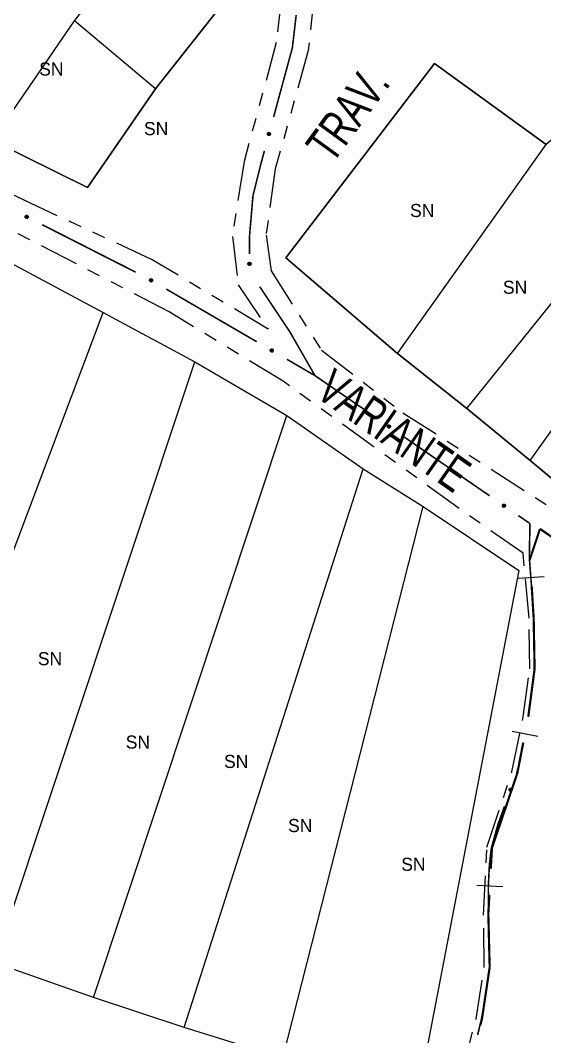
# Model space of a CAD drawing. Extents: x 207981 to 210201, y 4876477 to 4878908.
# Drawn here: x 209781.1 to 209841.1, y 4877011 to 4877127.4 of the extents above; entities that cross this region are included whole.
import ezdxf
from ezdxf.enums import TextEntityAlignment as Align

# ---------------------------------------------------------------- set-up
doc = ezdxf.new("R2010")
doc.units = 0
doc.header["$LTSCALE"] = 1.5
doc.header["$MEASUREMENT"] = 0
doc.linetypes.add('TRACO_25', pattern=[8, 3, -1, 1, -1, 1, -1])
for name, color, linetype in [('CD_MALHA_LOTES', 7, 'CONTINUOUS'), ('LM-LIM-SETORES-BAIRROS', 250, 'CONTINUOUS'), ('RU-QUADRA', 210, 'CONTINUOUS'), ('SV-EIXO-RUA-N-PAV', 6, 'CONTINUOUS'), ('SV-RUA-NAO-PAV', 7, 'CONTINUOUS'), ('SV-TXT-RUA-N-PAV', 7, 'CONTINUOUS'), ('Th_NmrPort', 1, 'CONTINUOUS')]:
    doc.layers.add(name, color=color, linetype=linetype)
doc.styles.add('ARIAL', font='ARIAL.SHX')

msp = doc.modelspace()

# ---------------------------------------------------------------- linework, layer by layer
at = {"layer": 'CD_MALHA_LOTES', "linetype": 'Continuous', "flags": 128}
for points in [[(209809.965375, 4877136.559237), (209796.538599, 4877119.578915)], [(209787.267729, 4877127.366446), (209789.121903, 4877129.776872)], [(209777.811442, 4877113.645558), (209787.267729, 4877127.366446)], [(209796.538599, 4877119.578915), (209787.267729, 4877127.366446)], [(209811.4647, 4877100.202796), (209828.523101, 4877122.452885)], [(209828.523101, 4877122.452885), (209841.316902, 4877113.182015)], [(209796.538599, 4877119.578915), (209788.751069, 4877108.268453)], [(209788.751069, 4877108.268453), (209777.811442, 4877113.645558)], [(209824.258501, 4877089.26317), (209841.316902, 4877113.182015)], [(209832.231449, 4877082.958978), (209850.587772, 4877105.765319)], [(209839.462728, 4877077.025621), (209856.706546, 4877101.129883)], [(209824.258501, 4877089.26317), (209811.4647, 4877100.202796)], [(209780.499994, 4877099.322064), (209790.558888, 4877093.944959)], [(209764.739515, 4877025.525939), (209790.558888, 4877093.944959)], [(209790.558888, 4877093.944959), (209801.034971, 4877088.289729)], [(209778.089568, 4877019.499873), (209801.034971, 4877088.289729)], [(209801.034971, 4877088.289729), (209811.603763, 4877082.170954)], [(209832.231449, 4877082.958978), (209824.258501, 4877089.26317)], [(209839.462728, 4877077.025621), (209832.231449, 4877082.958978)], [(209789.446384, 4877015.513399), (209811.603763, 4877082.170954)], [(209811.603763, 4877082.170954), (209820.318381, 4877076.05218)], [(209847.250258, 4877070.536012), (209839.462728, 4877077.025621)], [(209799.829758, 4877012.083177), (209820.318381, 4877076.05218)], [(209820.318381, 4877076.05218), (209827.225179, 4877071.741226)], [(209811.14022, 4877008.560246), (209827.225179, 4877071.741226)], [(209827.225179, 4877071.741226), (209838.164806, 4877064.417238)], [(209838.164806, 4877064.417238), (209826.48351, 4877003.69304)], [(209789.446384, 4877015.513399), (209778.089568, 4877019.499873)], [(209799.829758, 4877012.083177), (209789.446384, 4877015.513399)], [(209811.14022, 4877008.560246), (209799.829758, 4877012.083177)]]:
    msp.add_lwpolyline(points, dxfattribs=at)
at = {"layer": 'LM-LIM-SETORES-BAIRROS', "const_width": 0.25}
for points in [[(209839.450291, 4877065.740398), (209840.350932, 4877068.442321)], [(209840.350932, 4877068.442321), (209840.595462, 4877069.175913)], [(209840.595462, 4877069.175913), (209849.86328, 4877062.839752)], [(209839.459708, 4877065.588767), (209839.450291, 4877065.740398)], [(209839.873177, 4877058.930907), (209839.645657, 4877062.594536)], [(209839.879083, 4877058.601647), (209839.873177, 4877058.930907)], [(209839.977141, 4877053.134919), (209839.879083, 4877058.601647)], [(209839.90743, 4877052.60711), (209839.977141, 4877053.134919)], [(209839.252739, 4877047.650157), (209839.90743, 4877052.60711)], [(209838.001827, 4877041.205062), (209838.681977, 4877044.705)], [(209835.090838, 4877032.62804), (209837.862156, 4877040.793531)], [(209837.862156, 4877040.793531), (209838.001827, 4877041.205062)], [(209834.959438, 4877030.254635), (209835.069996, 4877032.251576)], [(209835.069996, 4877032.251576), (209835.090838, 4877032.62804)], [(209834.674982, 4877025.116648), (209834.793602, 4877027.259222)], [(209834.696691, 4877024.262779), (209834.674982, 4877025.116648)], [(209834.830928, 4877018.982778), (209834.696691, 4877024.262779)], [(209833.947235, 4877013.056836), (209834.724986, 4877018.272341)], [(209834.724986, 4877018.272341), (209834.830928, 4877018.982778)], [(209833.757291, 4877012.35527), (209833.947235, 4877013.056836)]]:
    msp.add_lwpolyline(points, dxfattribs=at)
at = {"layer": 'LM-LIM-SETORES-BAIRROS'}
for points in [[(209841.08079, 4877063.685587), (209838.086558, 4877063.499638)], [(209840.345194, 4877045.400491), (209837.400286, 4877045.972781)], [(209836.346587, 4877028.174775), (209833.351174, 4877028.340611)]]:
    msp.add_lwpolyline(points, dxfattribs=at)
at = {"layer": 'RU-QUADRA', "linetype": 'Continuous', "flags": 128}
for points in [[(209744.065475, 4877191.98441), (209739.244623, 4877185.494801), (209727.934161, 4877170.475991), (209712.080974, 4877144.424846), (209751.667589, 4877127.73728), (209764.461389, 4877120.506002), (209777.811442, 4877113.645558), (209788.751069, 4877108.268453), (209796.538599, 4877119.578915), (209809.965375, 4877136.559237), (209800.432365, 4877145.166516), (209788.194816, 4877156.662395), (209781.890625, 4877162.595752), (209774.659346, 4877168.343691), (209764.646807, 4877175.945804), (209757.786363, 4877181.601035)], [(209895.458782, 4877037.717133), (209896.015035, 4877072.390186), (209881.552477, 4877082.773561), (209871.910773, 4877090.004839), (209863.56699, 4877095.567361), (209856.706546, 4877101.129883), (209850.587772, 4877105.765319), (209853.183615, 4877108.361162), (209846.137754, 4877117.261197), (209841.316902, 4877113.182015), (209828.523101, 4877122.452885), (209811.4647, 4877100.202796), (209824.258501, 4877089.26317), (209832.231449, 4877082.958978), (209839.462728, 4877077.025621), (209847.250258, 4877070.536012), (209855.223207, 4877064.788073), (209864.864911, 4877058.298464)]]:
    msp.add_lwpolyline(points, close=True, dxfattribs=at)
msp.add_lwpolyline([(209702.02208, 4876945.240204), (209705.266884, 4876955.85535), (209709.716902, 4876970.225199), (209713.610667, 4876982.509102), (209718.246102, 4876996.786241), (209722.835183, 4877010.924318), (209725.616444, 4877020.195188), (209728.397705, 4877029.048869), (209732.29147, 4877040.081204), (209761.123876, 4877109.659084), (209771.090061, 4877104.328334), (209780.499994, 4877099.322064), (209790.558888, 4877093.944959), (209801.034971, 4877088.289729), (209811.603763, 4877082.170954), (209820.318381, 4877076.05218), (209827.225179, 4877071.741226), (209838.164806, 4877064.417238), (209826.48351, 4877003.69304), (209824.722044, 4876993.958626), (209823.285059, 4876986.727348), (209820.689216, 4876974.721571), (209816.331907, 4876960.815266), (209812.345433, 4876948.71678)], dxfattribs=at)
at = {"layer": 'SV-EIXO-RUA-N-PAV', "const_width": 0.18}
for points in [[(209812.221278, 4877124.264215), (209812.662103, 4877128.011236)], [(209812.161793, 4877124.045005), (209812.221278, 4877124.264215)], [(209810.066705, 4877116.324215), (209812.161793, 4877124.045005)], [(209808.640026, 4877111.066638), (209809.01916, 4877112.46382)], [(209807.711553, 4877107.352747), (209808.506075, 4877110.530837)], [(209808.506075, 4877110.530837), (209808.640026, 4877111.066638)], [(209807.649714, 4877106.631292), (209807.711553, 4877107.352747)], [(209807.313636, 4877102.710384), (209807.649714, 4877106.631292)], [(209783.562953, 4877104.007028), (209794.262169, 4877098.573174)], [(209807.313636, 4877102.645669), (209807.313636, 4877102.710384)], [(209807.313636, 4877100.645669), (209807.313636, 4877102.645669)], [(209797.763116, 4877096.641584), (209808.136788, 4877090.609427)], [(209811.956, 4877091.70135), (209808.481364, 4877096.913304)], [(209812.322572, 4877091.063121), (209811.956, 4877091.70135)], [(209814.812839, 4877086.727389), (209812.322572, 4877091.063121)], [(209811.594678, 4877088.598708), (209814.188096, 4877087.090668)], [(209814.188096, 4877087.090668), (209814.812839, 4877086.727389)], [(209814.812839, 4877086.727389), (209821.633095, 4877082.037182)], [(209824.928974, 4877079.770647), (209834.81661, 4877072.971041)], [(209838.112489, 4877070.704506), (209838.936459, 4877070.137872)], [(209838.936459, 4877070.137872), (209839.445425, 4877069.787863)], [(209839.371053, 4877065.914337), (209839.439665, 4877069.4879)], [(209839.439665, 4877069.4879), (209839.445425, 4877069.787863)], [(209839.404, 4877065.489835), (209839.371053, 4877065.914337)], [(209839.713517, 4877061.501828), (209839.404, 4877065.489835)], [(209838.161335, 4877042.150378), (209838.285479, 4877042.66469)], [(209837.926695, 4877041.178296), (209838.161335, 4877042.150378)], [(209835.751114, 4877035.25259), (209836.541607, 4877037.426446)], [(209835.018507, 4877032.58073), (209835.56948, 4877034.590161)], [(209835.56948, 4877034.590161), (209835.751114, 4877035.25259)], [(209834.910177, 4877031.670754), (209835.018507, 4877032.58073)], [(209834.803035, 4877030.77076), (209834.910177, 4877031.670754)], [(209834.673751, 4877028.228184), (209834.798279, 4877030.67723)], [(209834.798279, 4877030.67723), (209834.803035, 4877030.77076)], [(209834.680729, 4877027.680439), (209834.673751, 4877028.228184)], [(209834.706204, 4877025.680601), (209834.680729, 4877027.680439)], [(209834.808205, 4877019.282585), (209834.813844, 4877019.654744)], [(209834.727173, 4877018.287007), (209834.803035, 4877018.941316)], [(209834.803035, 4877018.941316), (209834.808205, 4877019.282585)], [(209833.854955, 4877012.908084), (209834.098766, 4877014.144551)], [(209834.098766, 4877014.144551), (209834.142553, 4877014.366613)], [(209833.682324, 4877012.188785), (209833.854955, 4877012.908084)], [(209833.448951, 4877011.216398), (209833.682324, 4877012.188785)]]:
    msp.add_lwpolyline(points, dxfattribs=at)
at = {"layer": 'SV-EIXO-RUA-N-PAV'}
for points in [[(209809.399066, 4877114.28418), (209809.374148, 4877114.326265), (209809.361337, 4877114.36753), (209809.360559, 4877114.405022), (209809.36851, 4877114.438332), (209809.380482, 4877114.471494), (209809.39993, 4877114.502265), (209809.429079, 4877114.531637), (209809.47112, 4877114.556929), (209809.514254, 4877114.567274), (209809.550971, 4877114.570004), (209809.586182, 4877114.563713), (209809.618203, 4877114.551542), (209809.649498, 4877114.530285), (209809.678974, 4877114.500454), (209809.703384, 4877114.457565), (209809.715665, 4877114.417023), (209809.715466, 4877114.380739), (209809.708918, 4877114.34538), (209809.696289, 4877114.311671), (209809.677025, 4877114.281576), (209809.646937, 4877114.251951), (209809.604285, 4877114.22842), (209809.56399, 4877114.215709), (209809.527713, 4877114.215399), (209809.493047, 4877114.22263), (209809.45964, 4877114.234233), (209809.427894, 4877114.252494), (209809.399066, 4877114.28418)], [(209781.701491, 4877105.07588), (209781.747767, 4877105.091712), (209781.790775, 4877105.095856), (209781.827641, 4877105.088987), (209781.858636, 4877105.074423), (209781.888668, 4877105.055952), (209781.914837, 4877105.03065), (209781.937661, 4877104.996133), (209781.953868, 4877104.949824), (209781.955217, 4877104.905487), (209781.950418, 4877104.868984), (209781.937092, 4877104.835789), (209781.91866, 4877104.806916), (209781.891478, 4877104.780602), (209781.856272, 4877104.757814), (209781.809313, 4877104.742644), (209781.76712, 4877104.73887), (209781.731636, 4877104.74645), (209781.69835, 4877104.760058), (209781.667916, 4877104.779283), (209781.642371, 4877104.804268), (209781.619491, 4877104.839756), (209781.605132, 4877104.886304), (209781.600888, 4877104.928342), (209781.607967, 4877104.963924), (209781.622102, 4877104.996393), (209781.640262, 4877105.026739), (209781.664602, 4877105.054104), (209781.701491, 4877105.07588)], [(209807.203555, 4877099.383368), (209807.168485, 4877099.417458), (209807.145315, 4877099.453928), (209807.134745, 4877099.489908), (209807.133695, 4877099.524138), (209807.136565, 4877099.559278), (209807.147275, 4877099.594068), (209807.167715, 4877099.630048), (209807.201665, 4877099.665468), (209807.240585, 4877099.686748), (209807.275305, 4877099.698998), (209807.310935, 4877099.702148), (209807.345025, 4877099.698788), (209807.380795, 4877099.686468), (209807.417055, 4877099.665398), (209807.451845, 4877099.630398), (209807.474315, 4877099.594488), (209807.483625, 4877099.559418), (209807.486565, 4877099.523578), (209807.483205, 4877099.487738), (209807.472495, 4877099.453648), (209807.451215, 4877099.417178), (209807.416215, 4877099.383298), (209807.380655, 4877099.360478), (209807.345725, 4877099.350678), (209807.310375, 4877099.348578), (209807.275095, 4877099.351028), (209807.239675, 4877099.360338), (209807.203555, 4877099.383368)], [(209795.965298, 4877097.814331), (209796.012396, 4877097.827512), (209796.055571, 4877097.829209), (209796.091988, 4877097.82026), (209796.122107, 4877097.803961), (209796.151041, 4877097.783816), (209796.175733, 4877097.757069), (209796.196562, 4877097.721313), (209796.210115, 4877097.674159), (209796.208947, 4877097.629816), (209796.202084, 4877097.593644), (209796.186896, 4877097.56126), (209796.166855, 4877097.533479), (209796.138224, 4877097.50875), (209796.101783, 4877097.487995), (209796.054038, 4877097.475514), (209796.011699, 4877097.474141), (209795.976702, 4877097.483721), (209795.944242, 4877097.499196), (209795.914948, 4877097.520116), (209795.890862, 4877097.546511), (209795.870032, 4877097.58324), (209795.858337, 4877097.630527), (209795.856485, 4877097.672739), (209795.865572, 4877097.707861), (209795.881526, 4877097.739476), (209795.901379, 4877097.768743), (209795.927232, 4877097.794683), (209795.965298, 4877097.814331)], [(209809.79686, 4877089.771454), (209809.843959, 4877089.784635), (209809.887134, 4877089.786332), (209809.923551, 4877089.777383), (209809.953669, 4877089.761084), (209809.982604, 4877089.740939), (209810.007296, 4877089.714192), (209810.028125, 4877089.678436), (209810.041678, 4877089.631282), (209810.04051, 4877089.58694), (209810.033647, 4877089.550767), (209810.018459, 4877089.518383), (209809.998418, 4877089.490602), (209809.969787, 4877089.465873), (209809.933346, 4877089.445118), (209809.885601, 4877089.432637), (209809.843262, 4877089.431264), (209809.808265, 4877089.440844), (209809.775805, 4877089.456319), (209809.746511, 4877089.47724), (209809.722425, 4877089.503634), (209809.701595, 4877089.540363), (209809.6899, 4877089.58765), (209809.688048, 4877089.629862), (209809.697135, 4877089.664985), (209809.713089, 4877089.696599), (209809.732942, 4877089.725866), (209809.758795, 4877089.751806), (209809.79686, 4877089.771454)], [(209823.225021, 4877081.076032), (209823.272982, 4877081.085612), (209823.316161, 4877081.084038), (209823.351797, 4877081.07236), (209823.380597, 4877081.053829), (209823.407925, 4877081.031553), (209823.430522, 4877081.003015), (209823.448586, 4877080.965786), (209823.458534, 4877080.917742), (209823.454015, 4877080.873615), (209823.444435, 4877080.838066), (209823.426841, 4877080.806923), (209823.404756, 4877080.780737), (209823.374336, 4877080.758245), (209823.336429, 4877080.740307), (209823.287877, 4877080.731473), (209823.245556, 4877080.733306), (209823.211384, 4877080.745507), (209823.180187, 4877080.763393), (209823.15256, 4877080.786469), (209823.130539, 4877080.814611), (209823.112547, 4877080.85281), (209823.104463, 4877080.900846), (209823.10581, 4877080.943077), (209823.117527, 4877080.977411), (209823.135828, 4877081.007729), (209823.157837, 4877081.03541), (209823.185579, 4877081.05932), (209823.225021, 4877081.076032)], [(209836.408537, 4877072.009891), (209836.456498, 4877072.019471), (209836.499677, 4877072.017897), (209836.535313, 4877072.006219), (209836.564112, 4877071.987688), (209836.59144, 4877071.965412), (209836.614037, 4877071.936874), (209836.632102, 4877071.899644), (209836.64205, 4877071.851601), (209836.63753, 4877071.807474), (209836.62795, 4877071.771924), (209836.610357, 4877071.740781), (209836.588272, 4877071.714596), (209836.557852, 4877071.692104), (209836.519945, 4877071.674165), (209836.471393, 4877071.665332), (209836.429072, 4877071.667165), (209836.3949, 4877071.679366), (209836.363703, 4877071.697251), (209836.336075, 4877071.720328), (209836.314055, 4877071.748469), (209836.296063, 4877071.786668), (209836.287979, 4877071.834705), (209836.289325, 4877071.876936), (209836.301043, 4877071.91127), (209836.319343, 4877071.941587), (209836.341353, 4877071.969269), (209836.369094, 4877071.993178), (209836.408537, 4877072.009891)], [(209837.082767, 4877039.20593), (209837.061865, 4877039.250147), (209837.052942, 4877039.292423), (209837.055649, 4877039.329826), (209837.066659, 4877039.362254), (209837.08166, 4877039.39416), (209837.103881, 4877039.422992), (209837.135632, 4877039.449529), (209837.17984, 4877039.470808), (209837.223749, 4877039.477102), (209837.26056, 4877039.476411), (209837.295035, 4877039.466877), (209837.325787, 4877039.451785), (209837.354972, 4877039.427713), (209837.381551, 4877039.395274), (209837.401872, 4877039.350302), (209837.410335, 4877039.308796), (209837.406767, 4877039.272687), (209837.396963, 4877039.238089), (209837.381258, 4877039.205698), (209837.359283, 4877039.177522), (209837.326573, 4877039.15082), (209837.281921, 4877039.131351), (209837.240619, 4877039.122438), (209837.20447, 4877039.125498), (209837.170625, 4877039.135917), (209837.13844, 4877039.150573), (209837.108528, 4877039.171704), (209837.082767, 4877039.20593)]]:
    msp.add_lwpolyline(points, close=True, dxfattribs=at)
for points in [[(209809.361337, 4877114.36753), (209809.380482, 4877114.471494)], [(209809.366743, 4877114.349756), (209809.38884, 4877114.478078)], [(209809.374148, 4877114.326265), (209809.39993, 4877114.502265)], [(209809.386424, 4877114.307655), (209809.412974, 4877114.509703)], [(209809.399066, 4877114.28418), (209809.429079, 4877114.531637)], [(209809.415436, 4877114.268678), (209809.450992, 4877114.540389)], [(209809.427894, 4877114.252494), (209809.47112, 4877114.556929)], [(209809.445142, 4877114.247892), (209809.491061, 4877114.557793)], [(209809.45964, 4877114.234233), (209809.514254, 4877114.567274)], [(209809.476278, 4877114.232374), (209809.529589, 4877114.564305)], [(209809.493047, 4877114.22263), (209809.550971, 4877114.570004)], [(209809.511477, 4877114.221408), (209809.570638, 4877114.564477)], [(209809.527713, 4877114.215399), (209809.586182, 4877114.563713)], [(209809.547503, 4877114.218702), (209809.601886, 4877114.554584)], [(209809.56399, 4877114.215709), (209809.618203, 4877114.551542)], [(209809.585673, 4877114.223897), (209809.633624, 4877114.536074)], [(209809.604285, 4877114.22842), (209809.649498, 4877114.530285)], [(209809.62514, 4877114.244292), (209809.663932, 4877114.512297)], [(209809.646937, 4877114.251951), (209809.678974, 4877114.500454)], [(209809.661127, 4877114.272701), (209809.689595, 4877114.471401)], [(209809.677025, 4877114.281576), (209809.703384, 4877114.457565)], [(209809.68718, 4877114.300978), (209809.708317, 4877114.430974)], [(209809.696289, 4877114.311671), (209809.715665, 4877114.417023)], [(209781.600888, 4877104.928342), (209781.91866, 4877104.806916)], [(209781.604491, 4877104.905447), (209781.900377, 4877104.794966)], [(209781.605132, 4877104.886304), (209781.891478, 4877104.780602)], [(209781.607174, 4877104.943876), (209781.924958, 4877104.822272)], [(209781.607967, 4877104.963924), (209781.937092, 4877104.835789)], [(209781.616428, 4877104.862655), (209781.870929, 4877104.77013)], [(209781.617156, 4877104.978597), (209781.941004, 4877104.850853)], [(209781.619491, 4877104.839756), (209781.856272, 4877104.757814)], [(209781.622102, 4877104.996393), (209781.950418, 4877104.868984)], [(209781.635055, 4877105.010828), (209781.94919, 4877104.891078)], [(209781.636918, 4877104.82164), (209781.825665, 4877104.753328)], [(209781.640262, 4877105.026739), (209781.955217, 4877104.905487)], [(209781.642371, 4877104.804268), (209781.809313, 4877104.742644)], [(209781.656585, 4877105.038153), (209781.950655, 4877104.930124)], [(209781.659301, 4877104.790377), (209781.782275, 4877104.743226)], [(209781.664602, 4877105.054104), (209781.953868, 4877104.949824)], [(209781.667916, 4877104.779283), (209781.76712, 4877104.73887)], [(209781.682982, 4877105.063008), (209781.94177, 4877104.972897)], [(209781.701491, 4877105.07588), (209781.937661, 4877104.996133)], [(209781.727048, 4877105.083479), (209781.919464, 4877105.016365)], [(209781.747767, 4877105.091712), (209781.914837, 4877105.03065)], [(209781.772274, 4877105.09418), (209781.893412, 4877105.04643)], [(209781.790775, 4877105.095856), (209781.888668, 4877105.055952)], [(209807.145315, 4877099.453928), (209807.136565, 4877099.559278)], [(209807.155188, 4877099.438191), (209807.142907, 4877099.567821)], [(209807.168485, 4877099.417458), (209807.147275, 4877099.594068)], [(209807.185207, 4877099.402713), (209807.157917, 4877099.604663)], [(209807.203555, 4877099.383368), (209807.167715, 4877099.630048)], [(209807.223414, 4877099.372694), (209807.186572, 4877099.644234)], [(209807.239675, 4877099.360338), (209807.201665, 4877099.665468)], [(209807.257527, 4877099.360413), (209807.220685, 4877099.671524)], [(209807.275095, 4877099.351028), (209807.240585, 4877099.686748)], [(209807.29164, 4877099.35359), (209807.256162, 4877099.687898)], [(209807.310375, 4877099.348578), (209807.275305, 4877099.698998)], [(209807.328482, 4877099.352226), (209807.295733, 4877099.698815)], [(209807.345725, 4877099.350678), (209807.310935, 4877099.702148)], [(209807.363959, 4877099.359049), (209807.328482, 4877099.69745)], [(209807.380655, 4877099.360478), (209807.345025, 4877099.698788)], [(209807.399437, 4877099.374058), (209807.363959, 4877099.687898)], [(209807.416215, 4877099.383298), (209807.380795, 4877099.686468)], [(209807.432186, 4877099.404078), (209807.399437, 4877099.672889)], [(209807.451215, 4877099.417178), (209807.417055, 4877099.665398)], [(209807.459476, 4877099.44092), (209807.434915, 4877099.64014)], [(209807.472495, 4877099.453648), (209807.451845, 4877099.630398)], [(209807.477215, 4877099.475033), (209807.46357, 4877099.606027)], [(209807.483205, 4877099.487738), (209807.474315, 4877099.594488)], [(209795.856485, 4877097.672739), (209796.166855, 4877097.533479)], [(209795.858337, 4877097.630527), (209796.138224, 4877097.50875)], [(209795.858784, 4877097.649676), (209796.147924, 4877097.522585)], [(209795.863642, 4877097.687891), (209796.174015, 4877097.548453)], [(209795.865572, 4877097.707861), (209796.186896, 4877097.56126)], [(209795.868273, 4877097.606276), (209796.117115, 4877097.49946)], [(209795.870032, 4877097.58324), (209796.101783, 4877097.487995)], [(209795.875578, 4877097.72199), (209796.191657, 4877097.576077)], [(209795.881526, 4877097.739476), (209796.202084, 4877097.593644)], [(209795.886403, 4877097.564164), (209796.07097, 4877097.485253)], [(209795.890862, 4877097.546511), (209796.054038, 4877097.475514)], [(209795.895277, 4877097.753153), (209796.202111, 4877097.615772)], [(209795.901379, 4877097.768743), (209796.208947, 4877097.629816)], [(209795.906976, 4877097.531682), (209796.027076, 4877097.477629)], [(209795.914948, 4877097.520116), (209796.011699, 4877097.474141)], [(209795.918323, 4877097.779213), (209796.20579, 4877097.654673)], [(209795.927232, 4877097.794683), (209796.210115, 4877097.674159)], [(209795.946088, 4877097.80253), (209796.199346, 4877097.697881)], [(209795.965298, 4877097.814331), (209796.196562, 4877097.721313)], [(209795.991244, 4877097.820468), (209796.179542, 4877097.742544)], [(209796.012396, 4877097.827512), (209796.175733, 4877097.757069)], [(209796.037004, 4877097.828585), (209796.155238, 4877097.774039)], [(209796.055571, 4877097.829209), (209796.151041, 4877097.783816)], [(209809.688048, 4877089.629862), (209809.998418, 4877089.490602)], [(209809.6899, 4877089.58765), (209809.969787, 4877089.465873)], [(209809.690347, 4877089.606799), (209809.979487, 4877089.479708)], [(209809.695205, 4877089.645014), (209810.005578, 4877089.505576)], [(209809.697135, 4877089.664985), (209810.018459, 4877089.518383)], [(209809.699836, 4877089.563399), (209809.948677, 4877089.456583)], [(209809.701595, 4877089.540363), (209809.933346, 4877089.445118)], [(209809.707141, 4877089.679113), (209810.023219, 4877089.5332)], [(209809.713089, 4877089.696599), (209810.033647, 4877089.550767)], [(209809.717966, 4877089.521287), (209809.902533, 4877089.442376)], [(209809.722425, 4877089.503634), (209809.885601, 4877089.432637)], [(209809.72684, 4877089.710276), (209810.033674, 4877089.572896)], [(209809.732942, 4877089.725866), (209810.04051, 4877089.58694)], [(209809.738539, 4877089.488805), (209809.858639, 4877089.434753)], [(209809.746511, 4877089.47724), (209809.843262, 4877089.431264)], [(209809.749886, 4877089.736336), (209810.037353, 4877089.611796)], [(209809.758795, 4877089.751806), (209810.041678, 4877089.631282)], [(209809.77765, 4877089.759653), (209810.030909, 4877089.655004)], [(209809.79686, 4877089.771454), (209810.028125, 4877089.678436)], [(209809.822807, 4877089.777591), (209810.011105, 4877089.699667)], [(209809.843959, 4877089.784635), (209810.007296, 4877089.714192)], [(209809.868567, 4877089.785708), (209809.986801, 4877089.731163)], [(209809.887134, 4877089.786332), (209809.982604, 4877089.740939)], [(209823.104463, 4877080.900846), (209823.374336, 4877080.758245)], [(209823.10581, 4877080.943077), (209823.404756, 4877080.780737)], [(209823.106357, 4877080.919907), (209823.385055, 4877080.771307)], [(209823.112536, 4877080.875913), (209823.352584, 4877080.750579)], [(209823.112547, 4877080.85281), (209823.336429, 4877080.740307)], [(209823.114092, 4877080.957644), (209823.413028, 4877080.795127)], [(209823.117527, 4877080.977411), (209823.426841, 4877080.806923)], [(209823.127429, 4877080.83255), (209823.305498, 4877080.739903)], [(209823.128574, 4877080.990742), (209823.432709, 4877080.821337)], [(209823.130539, 4877080.814611), (209823.287877, 4877080.731473)], [(209823.135828, 4877081.007729), (209823.444435, 4877080.838066)], [(209823.145486, 4877080.798604), (209823.261153, 4877080.735622)], [(209823.150574, 4877081.020326), (209823.446136, 4877080.860128)], [(209823.15256, 4877080.786469), (209823.245556, 4877080.733306)], [(209823.157837, 4877081.03541), (209823.454015, 4877080.873615)], [(209823.175525, 4877081.044568), (209823.452747, 4877080.898639)], [(209823.185579, 4877081.05932), (209823.458534, 4877080.917742)], [(209823.204974, 4877081.065718), (209823.44959, 4877080.942211)], [(209823.225021, 4877081.076032), (209823.448586, 4877080.965786)], [(209823.251358, 4877081.080189), (209823.433222, 4877080.988244)], [(209823.272982, 4877081.085612), (209823.430522, 4877081.003015)], [(209823.297601, 4877081.084821), (209823.41137, 4877081.021488)], [(209823.316161, 4877081.084038), (209823.407925, 4877081.031553)], [(209836.289325, 4877071.876936), (209836.588272, 4877071.714596)], [(209836.289873, 4877071.853765), (209836.56857, 4877071.705165)], [(209836.297608, 4877071.891503), (209836.596543, 4877071.728985)], [(209836.301043, 4877071.91127), (209836.610357, 4877071.740781)], [(209836.312089, 4877071.924601), (209836.616224, 4877071.755196)], [(209836.319343, 4877071.941587), (209836.62795, 4877071.771924)], [(209836.334089, 4877071.954185), (209836.629652, 4877071.793987)], [(209836.341353, 4877071.969269), (209836.63753, 4877071.807474)], [(209836.359041, 4877071.978427), (209836.636263, 4877071.832498)], [(209836.369094, 4877071.993178), (209836.64205, 4877071.851601)], [(209836.388489, 4877071.999576), (209836.633106, 4877071.876069)], [(209836.408537, 4877072.009891), (209836.632102, 4877071.899644)], [(209836.434874, 4877072.014047), (209836.616737, 4877071.922103)], [(209836.456498, 4877072.019471), (209836.614037, 4877071.936874)], [(209836.481116, 4877072.01868), (209836.594886, 4877071.955346)], [(209836.499677, 4877072.017897), (209836.59144, 4877071.965412)], [(209836.287979, 4877071.834705), (209836.557852, 4877071.692104)], [(209836.296051, 4877071.809771), (209836.5361, 4877071.684438)], [(209836.296063, 4877071.786668), (209836.519945, 4877071.674165)], [(209836.310945, 4877071.766409), (209836.489013, 4877071.673762)], [(209836.314055, 4877071.748469), (209836.471393, 4877071.665332)], [(209836.329001, 4877071.732463), (209836.444668, 4877071.669481)], [(209836.336075, 4877071.720328), (209836.429072, 4877071.667165)], [(209837.052942, 4877039.292423), (209837.08166, 4877039.39416)], [(209837.056674, 4877039.274224), (209837.090592, 4877039.399939)], [(209837.061865, 4877039.250147), (209837.103881, 4877039.422992)], [(209837.07236, 4877039.230478), (209837.11756, 4877039.429187)], [(209837.082767, 4877039.20593), (209837.135632, 4877039.449529)], [(209837.097626, 4877039.188974), (209837.158263, 4877039.456209)], [(209837.108528, 4877039.171704), (209837.17984, 4877039.470808)], [(209837.125274, 4877039.165519), (209837.199776, 4877039.469817)], [(209837.13844, 4877039.150573), (209837.223749, 4877039.477102)], [(209837.154834, 4877039.147176), (209837.238742, 4877039.472722)], [(209837.170625, 4877039.135917), (209837.26056, 4877039.476411)], [(209837.188862, 4877039.13299), (209837.279629, 4877039.469081)], [(209837.20447, 4877039.125498), (209837.295035, 4877039.466877)], [(209837.224481, 4877039.126949), (209837.309823, 4877039.456328)], [(209837.240619, 4877039.122438), (209837.325787, 4877039.451785)], [(209837.262969, 4877039.128576), (209837.339705, 4877039.434952)], [(209837.281921, 4877039.131351), (209837.354972, 4877039.427713)], [(209837.30416, 4877039.145218), (209837.367674, 4877039.408463)], [(209837.326573, 4877039.15082), (209837.381551, 4877039.395274)], [(209837.342629, 4877039.170162), (209837.389428, 4877039.365359)], [(209837.359283, 4877039.177522), (209837.401872, 4877039.350302)], [(209837.371196, 4877039.195898), (209837.404314, 4877039.323368)], [(209837.381258, 4877039.205698), (209837.410335, 4877039.308796)]]:
    msp.add_lwpolyline(points, dxfattribs=at)
at = {"layer": 'SV-RUA-NAO-PAV', "linetype": 'TRACO_25'}
for points in [[(209683.248114, 4877250.307748, 12.649481), (209703.188243, 4877235.987539, 12.550342), (209726.106075, 4877217.406464, 12.550342), (209738.086799, 4877208.309803, 12.79819), (209739.27074, 4877207.524897, 12.79819), (209759.053491, 4877193.777442, 12.674266), (209775.000326, 4877181.206779, 12.475987), (209794.389897, 4877163.571412, 12.327279), (209794.839787, 4877163.162224, 12.327279), (209804.694168, 4877152.758543, 12.327279), (209810.302157, 4877145.192209, 11.955506), (209814.040816, 4877138.338, 11.980291), (209814.752942, 4877130.801338, 12.17857), (209814.040816, 4877123.976801, 12.203355), (209810.268485, 4877110.418853, 11.881152), (209809.210333, 4877102.800157, 11.881152), (209809.774681, 4877098.708635, 11.806798), (209815.561319, 4877089.631979, 11.806798), (209824.894592, 4877082.476469, 11.831583), (209848.214, 4877067.523523, 11.806798), (209876.322492, 4877047.282715, 11.856367), (209896.798509, 4877030.285471, 12.203355), (209898.742976, 4877028.911382, 12.17857)], [(209831.748993, 4877007.202391, 11.881152), (209833.274228, 4877013.06891, 11.881152), (209834.206967, 4877018.949496, 11.881152), (209834.127932, 4877024.938244, 11.856367), (209834.505881, 4877032.713085, 11.831583), (209837.378653, 4877041.338025, 11.831583), (209838.681768, 4877047.646756, 11.831583), (209839.423577, 4877053.164718, 11.831583), (209839.346973, 4877058.969325, 11.732444), (209838.668376, 4877066.383794, 11.534165), (209831.331692, 4877071.511963, 11.757228), (209811.163574, 4877086.079216, 11.757228), (209798.124489, 4877094.013337, 11.881152), (209779.469337, 4877103.676873, 11.881152), (209759.622753, 4877112.8009, 11.881152), (209743.650941, 4877078.070432, 11.410241), (209736.992084, 4877062.320841, 11.038469), (209732.04271, 4877048.071484, 10.964115), (209726.470252, 4877026.622781, 10.964115), (209718.900122, 4877002.703271, 10.964115)]]:
    msp.add_polyline3d(points, dxfattribs=at)
msp.add_polyline3d([(209767.479381, 4877113.473062, 11.707659), (209754.111548, 4877119.828909, 11.856367), (209718.554451, 4877138.752948, 11.782013), (209709.796471, 4877143.941603, 11.60852), (209709.364708, 4877146.384995, 11.60852), (209710.514598, 4877150.072381, 11.60852), (209725.082376, 4877171.991973, 11.980291), (209740.092615, 4877194.441785, 12.451202), (209742.301379, 4877195.468672, 12.451202), (209745.730919, 4877194.811571, 12.451202), (209774.504017, 4877173.404608, 12.475987), (209808.219896, 4877142.01442, 11.757228), (209811.371991, 4877136.451898, 11.905937), (209811.050717, 4877130.580068, 12.129001), (209810.376917, 4877124.874622, 12.252924), (209806.686586, 4877111.235795, 12.104216), (209805.351331, 4877102.6736, 12.054646), (209806.023704, 4877097.134776, 11.856367), (209809.436705, 4877092.05473, 11.707659), (209796.172928, 4877099.986063, 11.707659), (209782.229234, 4877106.459703, 11.707659)], close=True, dxfattribs=at)

# ---------------------------------------------------------------- texts
at = {"layer": 'SV-TXT-RUA-N-PAV', "style": 'ARIAL', "width": 0.7}
for s, rotation, p in [('TRAV.', 54, (209816.81027, 4877110.877932)), ('VARIANTE', 325, (209814.709691, 4877084.410638))]:
    msp.add_text(s, height=4, rotation=rotation, dxfattribs=at).set_placement(p)
at = {"layer": 'Th_NmrPort', "color": 1}
for p in [(209783.214589, 4877121.841851), (209795.223904, 4877115.015946), (209825.709714, 4877105.635756), (209836.351047, 4877096.849457), (209783.062341, 4877054.317871), (209793.13055, 4877044.761605), (209804.393293, 4877042.543186), (209811.73114, 4877035.205338), (209824.700359, 4877030.7685)]:
    msp.add_text('SN', height=1.5, dxfattribs=at).set_placement(p, align=Align.MIDDLE_LEFT)

doc.saveas('drawing.dxf')
